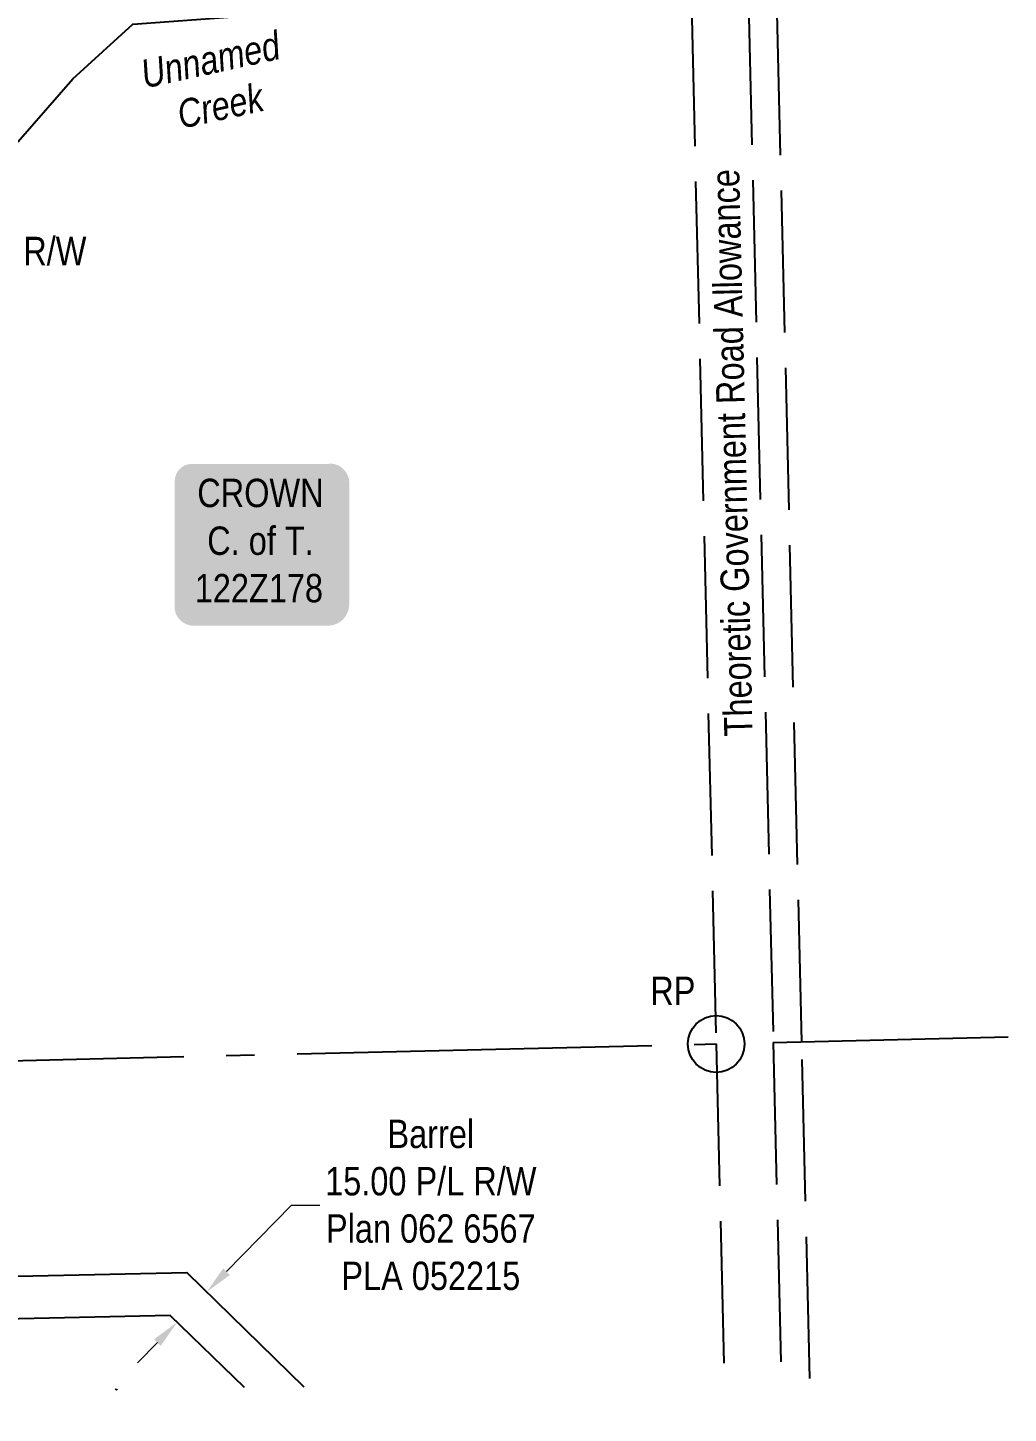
# Model space of a CAD drawing. Extents: x 611267 to 619164, y 5877763 to 5883089.
# Drawn here: x 614147.9 to 614493.5, y 5877904 to 5878392.2 of the extents above; entities that cross this region are included whole.
import ezdxf
from ezdxf.enums import TextEntityAlignment as Align

# ---------------------------------------------------------------- set-up
doc = ezdxf.new("R2010")
doc.units = 0
doc.header["$LTSCALE"] = 5
doc.header["$PDSIZE"] = 0.5
for name, pattern in [('foc-FLOWLINE', [3.75, 2.5, -1.25]), ('foc-QUARTERLINE', [33, 25, -3, 2, -3]), ('foc-UNSURVEYED', [12.5, 10, -2.5])]:
    doc.linetypes.add(name, pattern=pattern)
doc.layers.get('Defpoints').update_dxf_attribs({"color": 9})
for name, color, linetype in [('35', 37, 'Continuous'), ('CG-NOTES', 7, 'Continuous'), ('F-EZE', 190, 'foc-FLOWLINE'), ('F-RW', 190, 'Continuous'), ('L-QSEC', 8, 'foc-QUARTERLINE'), ('L-ROAD-T', 7, 'Continuous'), ('L-USEC', 7, 'foc-UNSURVEYED'), ('T-WATER', 160, 'Continuous'), ('T-WATER-T', 170, 'Continuous')]:
    doc.layers.add(name, color=color, linetype=linetype)
doc.layers.add('F-EZE-T', color=190, linetype='Continuous', lineweight=9)
doc.styles.add('80', font='ARIALN.TTF', dxfattribs={"height": 10})
doc.styles.add('80CG', font='ARIALN.TTF', dxfattribs={"height": 10})
doc.styles.add('80L', font='ARIALN.TTF', dxfattribs={"height": 10})
doc.styles.add('foc-LtypeFont', font='ARIALN.TTF', dxfattribs={"height": 7.35})
doc.linetypes.add('foc-TOPO-flowdirection-NOLINE', pattern='A,0,[">",foc-LtypeFont,S=0.3,R=0,X=0,Y=-0.945],-20,[">",foc-LtypeFont,S=0.3,R=0,X=0,Y=-0.945],0', length=20)
doc.dimstyles.new('Compass 5 000', dxfattribs={"dimscale": 5, "dimtxt": 9, "dimasz": 2, "dimexe": 0.2, "dimexo": 0.0625, "dimgap": 0.5, "dimtad": 0, "dimtih": 1, "dimtoh": 1, "dimzin": 0, "dimdsep": 46, "dimtxsty": '80CG', "dimcen": 0.1, "dimse1": 1, "dimse2": 1, "dimclrd": 256, "dimclrt": 256, "dimaunit": 1, "dimadec": 4, "dimazin": 0, "dimtfac": 0.06, "dimtofl": 0, "dimtmove": 0, "dimatfit": 1, "dimfxl": 0.2, "dimtolj": 1, "dimtzin": 0, "dimlwd": -1, "dimarcsym": 0})

# ---------------------------------------------------------------- blocks, each defined once
blk = doc.blocks.new('*U368')
h = blk.add_hatch(color=59)
edge = h.paths.add_edge_path()
edge.add_line((-24, -28.5), (24, -28.5))
edge.add_arc((24, -22.5), 6, 270, 360)
edge.add_line((30, -22.5), (30, 21))
edge.add_arc((24, 21), 6, 0, 90)
edge.add_line((24, 27), (-24, 27))
edge.add_arc((-24, 21), 6, 90, 180)
edge.add_line((-30, 21), (-30, -22.5))
edge.add_arc((-24, -22.5), 6, 180, 270)
at = {"color": 1, "flags": 128}
blk.add_lwpolyline([(-24, -28.5, 3, 3, 0), (24, -28.5, 3, 3, 0.414214), (30, -22.5, 3, 3, 0), (30, 21, 3, 0, 0.414214), (24, 27, 0, 0, 0), (-24, 27, 0, 0, 0.414214), (-30, 21, 0, 0, 0), (-30, -22.5, 0, 3, 0.414214)], format="xyseb", close=True, dxfattribs=at)
blk.add_lwpolyline([(-22.27, 4.76, 0, 7.5, 0), (0, 0, 0, 0, 0)], format="xyseb", dxfattribs=at)
at = {"color": 1, "style": '80'}
blk.add_attdef('ENTER_TEXT_001', (-35.99, -5), '', height=10, dxfattribs=at)
blk = doc.blocks.new('*D384')
at = {"layer": 'Defpoints', "color": 0, "transparency": 16777216}
for p in [(613984.7, 5878366.75), (614001.2, 5878355.68), (613994.26, 5878345.35)]:
    blk.add_point(p, dxfattribs=at)
at = {"layer": 'F-EZE-T', "transparency": 16777216}
for p, q in [((613969.46, 5878362), (613961.16, 5878367.57)), ((614002.57, 5878339.78), (614041.75, 5878313.48)), ((614041.75, 5878313.48), (614051.75, 5878313.48))]:
    blk.add_line(p, q, dxfattribs=at)
for points in [[(613970.39, 5878363.38), (613968.53, 5878360.62), (613977.77, 5878356.43)], [(614003.49, 5878341.16), (614001.64, 5878338.4), (613994.26, 5878345.35)]]:
    blk.add_solid(points, dxfattribs=at)
at = {"layer": 'F-EZE-T', "transparency": 16777216, "insert": (614111.34, 5878313.48), "char_height": 10, "attachment_point": 5, "style": '80CG'}
blk.add_mtext('\\A1;Fortis\\P20.00 Power Line R/W\\PEZE 140120', dxfattribs=at)
blk = doc.blocks.new('*D385')
at = {"layer": 'Defpoints', "color": 0, "transparency": 16777216}
for p in [(614211.04, 5877946.78), (614211.13, 5877946.7), (614200.71, 5877936.03)]:
    blk.add_point(p, dxfattribs=at)
at = {"layer": 'F-EZE-T', "transparency": 16777216}
for p, q in [((614218.03, 5877953.94), (614240.92, 5877977.4)), ((614240.92, 5877977.4), (614250.92, 5877977.4)), ((614193.64, 5877928.95), (614186.65, 5877921.8))]:
    blk.add_line(p, q, dxfattribs=at)
for points in [[(614216.83, 5877955.1), (614219.22, 5877952.78), (614211.04, 5877946.78)], [(614192.44, 5877930.12), (614194.83, 5877927.79), (614200.62, 5877936.11)]]:
    blk.add_solid(points, dxfattribs=at)
at = {"layer": 'F-EZE-T', "transparency": 16777216, "insert": (614290.01, 5877977.4), "char_height": 10, "attachment_point": 5, "style": '80CG'}
blk.add_mtext('\\A1;Barrel\\P15.00 P/L R/W\\PPlan 062 6567\\PPLA 052215', dxfattribs=at)
blk = doc.blocks.new('*U400')
at = {"layer": '35', "color": 3}
blk.add_circle((0, 0), 10, dxfattribs=at)
at = {"layer": '35', "color": 3, "style": '80'}
blk.add_attdef('RP_001', (-23.23, 13.73), '', height=10, dxfattribs=at)

msp = doc.modelspace()

# ---------------------------------------------------------------- linework, layer by layer
at = {"layer": 'F-EZE', "flags": 128}
msp.add_lwpolyline([(614178.938, 5877912.336), (614179.171, 5877912.622), (614179.51, 5877912.345)], dxfattribs=at)
at = {"layer": 'F-RW'}
for points in [[(614077.591, 5877910.706), (614079.171, 5877912.35), (614083.208, 5877916.549), (614093.067, 5877926.805), (614098.323, 5877932.272), (614103.459, 5877937.614), (614117.051, 5877951.752), (614204.043, 5877953.614), (614245.24, 5877913.402)], [(614224.325, 5877913.066), (614198.166, 5877938.496), (614123.597, 5877936.899), (614114.334, 5877927.266), (614109.393, 5877922.127), (614103.94, 5877916.456), (614098.739, 5877911.046)]]:
    msp.add_lwpolyline(points, dxfattribs=at)
at = {"layer": 'L-QSEC'}
for p, q in [((613583.103, 5878015.016), (614390.592, 5878034.154)), ((614410.706, 5878034.656), (614493.538, 5878036.721))]:
    msp.add_line(p, q, dxfattribs=at)
at = {"layer": 'L-USEC'}
for p, q in [((614420.746, 5878034.908), (614401.575, 5878838.624)), ((614371.421, 5878837.868), (614390.592, 5878034.154)), ((614391.535, 5878838.372), (614410.706, 5878034.634)), ((614390.592, 5878034.154), (614393.415, 5877915.784)), ((614410.706, 5878034.634), (614413.533, 5877916.108)), ((614423.576, 5877916.269), (614420.746, 5878034.908))]:
    msp.add_line(p, q, dxfattribs=at)
at = {"layer": 'T-WATER', "linetype": 'foc-TOPO-flowdirection-NOLINE', "flags": 128}
msp.add_lwpolyline([(613570.36, 5878534.211), (613591.505, 5878532.368), (613594.59, 5878536.751), (613598.011, 5878553.649), (613599.869, 5878555.256), (613610.552, 5878548.667), (613613.969, 5878540.762), (613621.279, 5878530.762), (613630.924, 5878517.116), (613651.107, 5878499.733), (613661.259, 5878471.209), (613668.536, 5878468.927), (613679.263, 5878468.774), (613686.07, 5878466.298), (613693.043, 5878456.322), (613685.806, 5878445.44), (613669.121, 5878441.66), (613670.944, 5878422.714), (613677.017, 5878405.026), (613684.897, 5878392.637), (613688.856, 5878391.742), (613715.227, 5878394.324), (613735.03, 5878379.672), (613746.37, 5878382.874), (613750.95, 5878398.918), (613752.889, 5878417.559), (613761.523, 5878429.556), (613768.901, 5878443.659), (613775.946, 5878445.122), (613778.657, 5878436.209), (613778.429, 5878429.946), (613782.262, 5878419.399), (613789.428, 5878412.886), (613795.798, 5878411.051), (613799.372, 5878416.998), (613807.021, 5878422.112), (613809.09, 5878414.728), (613808.92, 5878406.563), (613817.511, 5878398.243), (613822.395, 5878398.272), (613826.38, 5878392.554), (613828.515, 5878382.969), (613839.577, 5878373.711), (613855.906, 5878369.559), (613855.576, 5878390.337), (613864.943, 5878397.768), (613878.106, 5878389.946), (613884.537, 5878376.199), (613886.84, 5878361.077), (613890.55, 5878360.536), (613901.287, 5878369.913), (613913.282, 5878396.844), (613928.575, 5878393.49), (613942.044, 5878385.38), (613946.775, 5878386.535), (613952.931, 5878395.716), (613952.762, 5878401.312), (613964.1, 5878410.528), (613969.935, 5878410.644), (613980.652, 5878404.892), (614025.659, 5878390.046), (614063.342, 5878390.885), (614069.371, 5878388.507), (614080.93, 5878378.549), (614091.841, 5878378.223), (614098.076, 5878380.854), (614112.83, 5878377.545), (614121.396, 5878356.239), (614127.076, 5878349.621), (614131.028, 5878348.964), (614144.634, 5878352.116), (614163.803, 5878374.257), (614184.966, 5878393.481), (614223.423, 5878396.31), (614235.017, 5878402.975), (614249.84, 5878421.114), (614259.761, 5878423.973), (614281.626, 5878423.858), (614289.305, 5878414.201), (614296.13, 5878397.282), (614306.13, 5878396.963), (614329.425, 5878409.277), (614335.691, 5878416.793), (614338.085, 5878424.31), (614338.098, 5878435.749), (614342.032, 5878439.618), (614353.523, 5878441.812), (614365.038, 5878451.097), (614378.747, 5878454.785), (614390.508, 5878465.742), (614413.856, 5878473.775), (614417.537, 5878482.107), (614413.373, 5878497.707), (614414.18, 5878502.555), (614422.693, 5878506.686), (614431.503, 5878506.892), (614438.154, 5878503.637), (614444.767, 5878497.7), (614455.869, 5878496.965), (614463.281, 5878494.151), (614475.555, 5878486.18), (614471.367, 5878476.88), (614458.953, 5878467.807), (614454.101, 5878466.707), (614447.786, 5878458.834), (614447.998, 5878451.812), (614451.574, 5878447.808), (614462.245, 5878445.568), (614475.071, 5878454.83), (614480.686, 5878456.31), (614482.196, 5878454.459)], dxfattribs=at)
at = {"layer": 'T-WATER', "flags": 128}
msp.add_lwpolyline([(613980.652, 5878404.892), (614025.659, 5878390.046), (614063.342, 5878390.885), (614069.371, 5878388.507), (614080.93, 5878378.549), (614091.841, 5878378.223), (614098.076, 5878380.854), (614112.83, 5878377.545), (614121.396, 5878356.239), (614127.076, 5878349.621), (614131.028, 5878348.964), (614144.634, 5878352.116), (614163.803, 5878374.257), (614184.966, 5878393.481)], dxfattribs=at)

# ---------------------------------------------------------------- block references
at = {"xscale": 0.99961669, "yscale": 0.99961669, "zscale": 0.99961669}
msp.add_blockref('*U400', (614390.592, 5878034.154), dxfattribs=at).add_auto_attribs({'RP_001': 'RP'})
at = {"layer": 'CG-NOTES'}
ref = msp.add_blockref('*U368', (614229.768, 5878211.545), dxfattribs=dict(at, xscale=0.99961669, yscale=0.99961669, zscale=0.99961669))
ref.add_attrib('ENTER_TEXT_001', 'CROWN', (614207.716, 5878223.312), dxfattribs={"layer": '0', "color": 1, "height": 9.9962, "style": '80'})
ref.add_attrib('ENTER_TEXT_002', 'C. of T.', (614211.211, 5878206.475), dxfattribs={"layer": '0', "color": 1, "height": 9.9962, "style": '80'})
ref.add_attrib('ENTER_TEXT_003', '122Z178', (614206.81, 5878189.774), dxfattribs={"layer": '0', "color": 1, "height": 9.9962, "style": '80'})

# ---------------------------------------------------------------- texts
at = {"layer": 'L-ROAD-T', "style": '80L'}
msp.add_text('Theoretic Government Road Allowance', height=10, rotation=91.36642, dxfattribs=at).set_placement((614396.072, 5878242.458), align=Align.MIDDLE_CENTER)
at = {"layer": 'T-WATER-T', "insert": (614186.442, 5878380.438), "char_height": 9.98666, "attachment_point": 1, "rotation": 12.3251, "style": '80L'}
msp.add_mtext_dynamic_manual_height_columns('\\pi0.60513,t130.43175;{\\fArial Narrow|b0|i1|c0|p34;Unnamed \\P\\pi10.08769,t139.91431;Creek}', width=50.25799, gutter_width=50, heights=[0], dxfattribs=at)

# ---------------------------------------------------------------- dimensions: what is measured, and where the dimension line sits
at = {"layer": 'F-EZE-T'}
for base, p1, p2, angle, text, picture, middle in [((613994.262, 5878345.353), (613984.699, 5878366.755), (614001.196, 5878355.681), 326.1262, 'Fortis\\P20.00 Power Line R/W\\PEZE 140120', '*D384', (614111.342, 5878313.475)), ((614211.041, 5877946.784), (614200.707, 5877936.027), (614211.126, 5877946.701), 45.69328, 'Barrel\\P15.00 P/L R/W\\PPlan 062 6567\\PPLA 052215', '*D385', (614290.008, 5877977.397))]:
    dim = msp.add_linear_dim(base=base, p1=p1, p2=p2, angle=angle, text=text, dimstyle='Compass 5 000', dxfattribs=at)
    dim.commit()
    dim.dimension.update_dxf_attribs({"geometry": picture, "text_midpoint": middle, "dimtype": 161})

doc.saveas('drawing.dxf')
